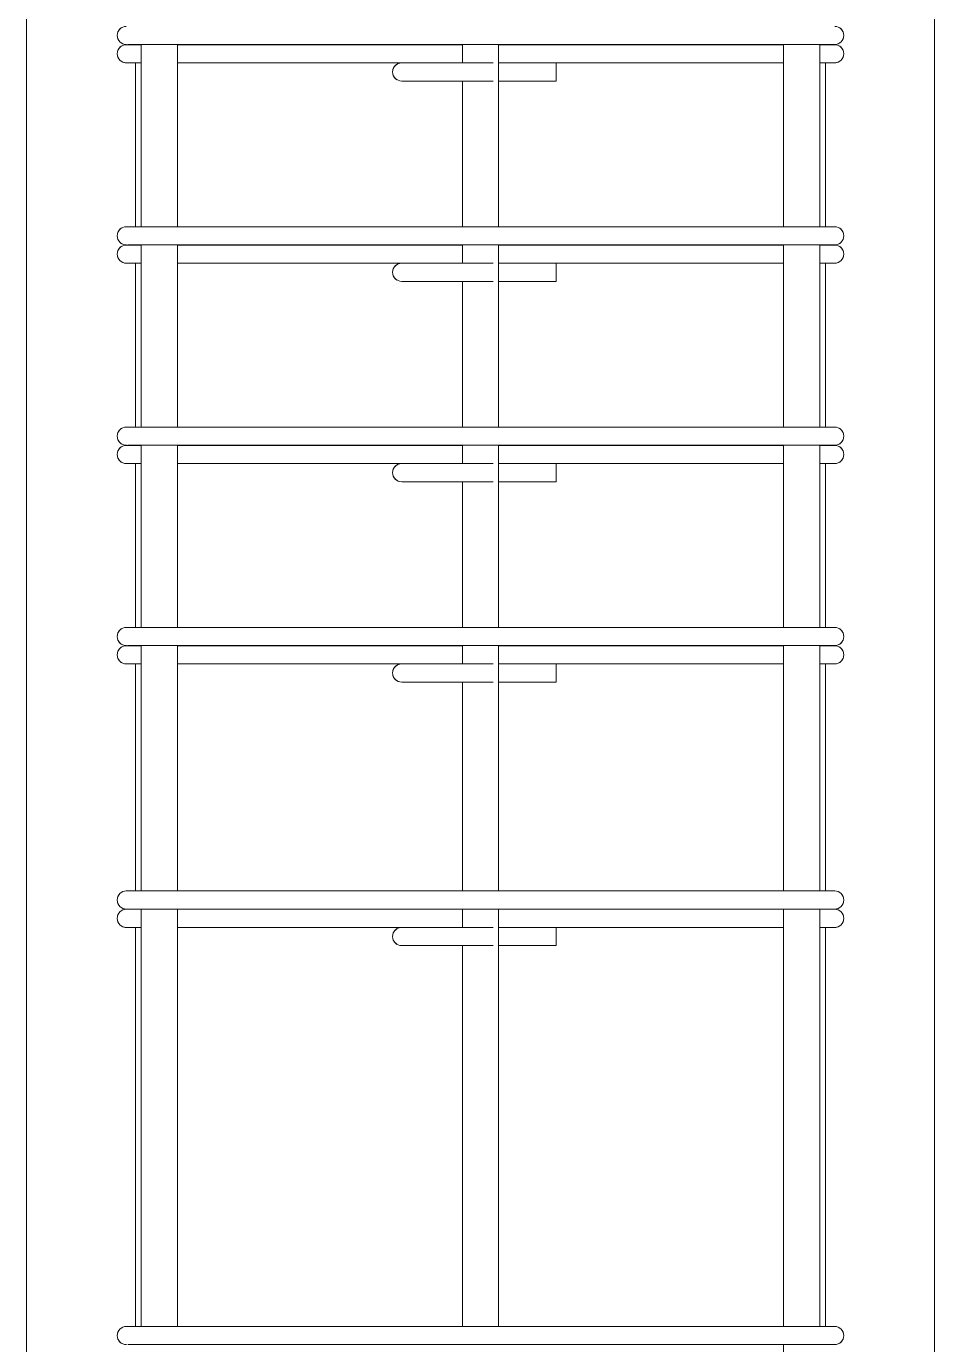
# Model space of a CAD drawing. Header units: millimetres. Extents: x -5408 to 3643, y -1561 to 6809.
# Drawn here: x -3315 to -2915, y 1978 to 2559 of the extents above; entities that cross this region are included whole.
import ezdxf

# ---------------------------------------------------------------- set-up
doc = ezdxf.new("R2010")
doc.units = ezdxf.units.MM
doc.layers.add('S-COLS', color=52, linetype='Continuous', lineweight=18)
doc.layers.add('S-RBAR', color=171, linetype='Continuous', lineweight=18)

msp = doc.modelspace()

# ---------------------------------------------------------------- linework, layer by layer
at = {"layer": 'S-COLS'}
for p, q in [((-3314.5695, 3040), (-3314.5695, -1395)), ((-2914.5695, -340), (-2914.5695, 3040))]:
    msp.add_line(p, q, dxfattribs=at)
at = {"layer": 'S-RBAR'}
for p, q in [((-3270.48607, 2550.75), (-3270.5695, 2550.75)), ((-3264.11102, 2550.68359), (-3270.5695, 2550.68359)), ((-3264.71163, 2550.75), (-3269.88801, 2550.75)), ((-3250.5695, 2550.75), (-3264.71163, 2550.75)), ((-3263.96228, 2470.5), (-3263.96228, 2550.75)), ((-3250.5695, 2550.75), (-2978.5695, 2550.75)), ((-3247.96228, 2470.5), (-3247.96228, 2550.75)), ((-3247.96228, 2550.68359), (-3122.5695, 2550.68359)), ((-3122.5695, 2542.68359), (-3122.5695, 2550.75)), ((-3106.5695, 2470.5), (-3106.5695, 2550.75)), ((-3106.5695, 2550.68359), (-2981.17672, 2550.68359)), ((-2981.17672, 2470.5), (-2981.17672, 2550.75)), ((-2958.5695, 2550.75), (-2978.5695, 2550.75)), ((-2965.17672, 2470.5), (-2965.17672, 2550.75)), ((-2958.5695, 2550.68359), (-2965.02798, 2550.68359)), ((-3264.11102, 2542.68359), (-3270.5695, 2542.68359)), ((-3266.5695, 2470.5), (-3266.5695, 2542.68359)), ((-3247.96228, 2542.68359), (-3149.27534, 2542.68359)), ((-3149.27534, 2542.68359), (-3115.13321, 2542.68359)), ((-3108.99107, 2542.68359), (-3115.13321, 2542.68359)), ((-3081.19208, 2542.68359), (-3106.5695, 2542.68359)), ((-3081.19208, 2542.68359), (-2981.17672, 2542.68359)), ((-3081.19208, 2542.68359), (-3081.19208, 2534.68359)), ((-2958.5695, 2542.68359), (-2965.02798, 2542.68359)), ((-2962.5695, 2470.5), (-2962.5695, 2542.68359)), ((-3149.27534, 2534.68359), (-3115.13321, 2534.68359)), ((-3122.5695, 2470.5), (-3122.5695, 2534.68359)), ((-3108.99107, 2534.68359), (-3115.13321, 2534.68359)), ((-3081.19208, 2534.68359), (-3106.5695, 2534.68359)), ((-3265.83811, 2470.5), (-3270.5695, 2470.5)), ((-3263.36226, 2470.5), (-3265.94302, 2470.5)), ((-3250.5695, 2470.5), (-3263.4873, 2470.5)), ((-3250.5695, 2470.5), (-2978.5695, 2470.5)), ((-2958.5695, 2470.5), (-2978.5695, 2470.5)), ((-3270.48607, 2462.5), (-3270.5695, 2462.5)), ((-3264.11102, 2462.43359), (-3270.5695, 2462.43359)), ((-3264.71163, 2462.5), (-3269.88801, 2462.5)), ((-3250.5695, 2462.5), (-3264.71163, 2462.5)), ((-3263.96228, 2382.25), (-3263.96228, 2462.5)), ((-3250.5695, 2462.5), (-2978.5695, 2462.5)), ((-3247.96228, 2382.25), (-3247.96228, 2462.5)), ((-3247.96228, 2462.43359), (-3122.5695, 2462.43359)), ((-3122.5695, 2454.43359), (-3122.5695, 2462.5)), ((-3106.5695, 2382.25), (-3106.5695, 2462.5)), ((-3106.5695, 2462.43359), (-2981.17672, 2462.43359)), ((-2981.17672, 2382.25), (-2981.17672, 2462.5)), ((-2958.5695, 2462.5), (-2978.5695, 2462.5)), ((-2965.17672, 2382.25), (-2965.17672, 2462.5)), ((-2958.5695, 2462.43359), (-2965.02798, 2462.43359)), ((-3264.11102, 2454.43359), (-3270.5695, 2454.43359)), ((-3266.5695, 2382.25), (-3266.5695, 2454.43359)), ((-3247.96228, 2454.43359), (-3149.27534, 2454.43359)), ((-3149.27534, 2454.43359), (-3115.13321, 2454.43359)), ((-3108.99107, 2454.43359), (-3115.13321, 2454.43359)), ((-3081.19208, 2454.43359), (-3106.5695, 2454.43359)), ((-3081.19208, 2454.43359), (-2981.17672, 2454.43359)), ((-3081.19208, 2454.43359), (-3081.19208, 2446.43359)), ((-2958.5695, 2454.43359), (-2965.02798, 2454.43359)), ((-2962.5695, 2382.25), (-2962.5695, 2454.43359)), ((-3149.27534, 2446.43359), (-3115.13321, 2446.43359)), ((-3122.5695, 2382.25), (-3122.5695, 2446.43359)), ((-3108.99107, 2446.43359), (-3115.13321, 2446.43359)), ((-3081.19208, 2446.43359), (-3106.5695, 2446.43359)), ((-3265.83811, 2382.25), (-3270.5695, 2382.25)), ((-3263.36226, 2382.25), (-3265.94302, 2382.25)), ((-3250.5695, 2382.25), (-3263.4873, 2382.25)), ((-3250.5695, 2382.25), (-2978.5695, 2382.25)), ((-2958.5695, 2382.25), (-2978.5695, 2382.25)), ((-3270.48607, 2374.25), (-3270.5695, 2374.25)), ((-3264.11102, 2374.18359), (-3270.5695, 2374.18359)), ((-3264.71163, 2374.25), (-3269.88801, 2374.25)), ((-3250.5695, 2374.25), (-3264.71163, 2374.25)), ((-3263.96228, 2294), (-3263.96228, 2374.25)), ((-3250.5695, 2374.25), (-2978.5695, 2374.25)), ((-3247.96228, 2294), (-3247.96228, 2374.25)), ((-3247.96228, 2374.18359), (-3122.5695, 2374.18359)), ((-3122.5695, 2366.18359), (-3122.5695, 2374.25)), ((-3106.5695, 2294), (-3106.5695, 2374.25)), ((-3106.5695, 2374.18359), (-2981.17672, 2374.18359)), ((-2981.17672, 2294), (-2981.17672, 2374.25)), ((-2958.5695, 2374.25), (-2978.5695, 2374.25)), ((-2965.17672, 2294), (-2965.17672, 2374.25)), ((-2958.5695, 2374.18359), (-2965.02798, 2374.18359)), ((-3264.11102, 2366.18359), (-3270.5695, 2366.18359)), ((-3266.5695, 2294), (-3266.5695, 2366.18359)), ((-3247.96228, 2366.18359), (-3149.27534, 2366.18359)), ((-3149.27534, 2366.18359), (-3115.13321, 2366.18359)), ((-3108.99107, 2366.18359), (-3115.13321, 2366.18359)), ((-3081.19208, 2366.18359), (-3106.5695, 2366.18359)), ((-3081.19208, 2366.18359), (-2981.17672, 2366.18359)), ((-3081.19208, 2366.18359), (-3081.19208, 2358.18359)), ((-2958.5695, 2366.18359), (-2965.02798, 2366.18359)), ((-2962.5695, 2294), (-2962.5695, 2366.18359)), ((-3149.27534, 2358.18359), (-3115.13321, 2358.18359)), ((-3122.5695, 2294), (-3122.5695, 2358.18359)), ((-3108.99107, 2358.18359), (-3115.13321, 2358.18359)), ((-3081.19208, 2358.18359), (-3106.5695, 2358.18359)), ((-3265.83811, 2294), (-3270.5695, 2294)), ((-3263.36226, 2294), (-3265.94302, 2294)), ((-3250.5695, 2294), (-3263.4873, 2294)), ((-3250.5695, 2294), (-2978.5695, 2294)), ((-2958.5695, 2294), (-2978.5695, 2294)), ((-3270.48607, 2286), (-3270.5695, 2286)), ((-3264.11102, 2285.93359), (-3270.5695, 2285.93359)), ((-3264.71163, 2286), (-3269.88801, 2286)), ((-3250.5695, 2286), (-3264.71163, 2286)), ((-3263.96228, 2177.93359), (-3263.96228, 2286)), ((-3250.5695, 2286), (-2978.5695, 2286)), ((-3247.96228, 2177.93359), (-3247.96228, 2286)), ((-3247.96228, 2285.93359), (-3122.5695, 2285.93359)), ((-3122.5695, 2277.93359), (-3122.5695, 2286)), ((-3106.5695, 2177.93359), (-3106.5695, 2286)), ((-3106.5695, 2285.93359), (-2981.17672, 2285.93359)), ((-2981.17672, 2177.93359), (-2981.17672, 2286)), ((-2958.5695, 2286), (-2978.5695, 2286)), ((-2965.17672, 2177.93359), (-2965.17672, 2286)), ((-2958.5695, 2285.93359), (-2965.02798, 2285.93359)), ((-3264.11102, 2277.93359), (-3270.5695, 2277.93359)), ((-3266.5695, 2177.93359), (-3266.5695, 2277.93359)), ((-3247.96228, 2277.93359), (-3149.27534, 2277.93359)), ((-3149.27534, 2277.93359), (-3115.13321, 2277.93359)), ((-3108.99107, 2277.93359), (-3115.13321, 2277.93359)), ((-3081.19208, 2277.93359), (-3106.5695, 2277.93359)), ((-3081.19208, 2277.93359), (-2981.17672, 2277.93359)), ((-3081.19208, 2277.93359), (-3081.19208, 2269.93359)), ((-2958.5695, 2277.93359), (-2965.02798, 2277.93359)), ((-2962.5695, 2177.93359), (-2962.5695, 2277.93359)), ((-3149.27534, 2269.93359), (-3115.13321, 2269.93359)), ((-3122.5695, 2177.93359), (-3122.5695, 2269.93359)), ((-3108.99107, 2269.93359), (-3115.13321, 2269.93359)), ((-3081.19208, 2269.93359), (-3106.5695, 2269.93359)), ((-3265.83811, 2177.93359), (-3270.5695, 2177.93359)), ((-3263.36226, 2177.93359), (-3265.94302, 2177.93359)), ((-3250.5695, 2177.93359), (-3263.4873, 2177.93359)), ((-3250.5695, 2177.93359), (-2978.5695, 2177.93359)), ((-2958.5695, 2177.93359), (-2978.5695, 2177.93359)), ((-3270.48607, 2169.93359), (-3270.5695, 2169.93359)), ((-3264.11102, 2169.86719), (-3270.5695, 2169.86719)), ((-3264.71163, 2169.93359), (-3269.88801, 2169.93359)), ((-3250.5695, 2169.93359), (-3264.71163, 2169.93359)), ((-3263.96228, 1986.10121), (-3263.96228, 2169.93359)), ((-3250.5695, 2169.93359), (-2978.5695, 2169.93359)), ((-3247.96228, 1986.10121), (-3247.96228, 2169.93359)), ((-3247.96228, 2169.86719), (-3122.5695, 2169.86719)), ((-3122.5695, 2161.86719), (-3122.5695, 2169.93359)), ((-3106.5695, 1986.10121), (-3106.5695, 2169.93359)), ((-3106.5695, 2169.86719), (-2981.17672, 2169.86719)), ((-2981.17672, 1986.10121), (-2981.17672, 2169.93359)), ((-2958.5695, 2169.93359), (-2978.5695, 2169.93359)), ((-2965.17672, 1986.10121), (-2965.17672, 2169.93359)), ((-2958.5695, 2169.86719), (-2965.02798, 2169.86719)), ((-3264.11102, 2161.86719), (-3270.5695, 2161.86719)), ((-3266.5695, 1986.10121), (-3266.5695, 2161.86719)), ((-3247.96228, 2161.86719), (-3149.27534, 2161.86719)), ((-3149.27534, 2161.86719), (-3115.13321, 2161.86719)), ((-3108.99107, 2161.86719), (-3115.13321, 2161.86719)), ((-3081.19208, 2161.86719), (-3106.5695, 2161.86719)), ((-3081.19208, 2161.86719), (-2981.17672, 2161.86719)), ((-3081.19208, 2161.86719), (-3081.19208, 2153.86719)), ((-2958.5695, 2161.86719), (-2965.02798, 2161.86719)), ((-2962.5695, 1986.10121), (-2962.5695, 2161.86719)), ((-3149.27534, 2153.86719), (-3115.13321, 2153.86719)), ((-3122.5695, 1986.10121), (-3122.5695, 2153.86719)), ((-3108.99107, 2153.86719), (-3115.13321, 2153.86719)), ((-3081.19208, 2153.86719), (-3106.5695, 2153.86719)), ((-3265.83811, 1986.10121), (-3270.5695, 1986.10121)), ((-3263.36226, 1986.10121), (-3265.94302, 1986.10121)), ((-3250.5695, 1986.10121), (-3263.4873, 1986.10121)), ((-3250.5695, 1986.10121), (-2978.5695, 1986.10121)), ((-2958.5695, 1986.10121), (-2978.5695, 1986.10121)), ((-3270.48607, 1978.10121), (-3270.5695, 1978.10121)), ((-3264.71163, 1978.10121), (-3269.88801, 1978.10121)), ((-3250.5695, 1978.10121), (-3264.71163, 1978.10121)), ((-3250.5695, 1978.10121), (-2978.5695, 1978.10121)), ((-2981.17672, 1794.26882), (-2981.17672, 1978.10121)), ((-2958.5695, 1978.10121), (-2978.5695, 1978.10121))]:
    msp.add_line(p, q, dxfattribs=at)
for centre, start, end in [((-3270.5695, 2554.75), 90, 270), ((-3270.5695, 2554.75), 90, 270), ((-3270.5695, 2554.75), 120, 165), ((-2958.5695, 2554.75), 270, 90), ((-2958.5695, 2554.75), 15, 60), ((-3270.5695, 2546.68359), 90, 270), ((-3270.5695, 2554.75), 195, 240), ((-3270.5695, 2546.68359), 120, 165), ((-3270.5695, 2546.68359), 120, 165), ((-3270.5695, 2554.75), 255, 270), ((-2958.5695, 2554.75), 270, 285), ((-2958.5695, 2546.68359), 270, 90), ((-2958.5695, 2554.75), 300, 345), ((-2958.5695, 2546.68359), 15, 60), ((-3270.5695, 2546.68359), 195, 240), ((-3270.5695, 2546.68359), 195, 240), ((-2958.5695, 2546.68359), 300, 345), ((-3270.5695, 2546.68359), 255, 270), ((-3270.5695, 2546.68359), 255, 270), ((-3149.27534, 2538.68359), 90, 270), ((-3149.27534, 2538.68359), 120, 165), ((-3149.27534, 2538.68359), 195, 240), ((-3149.27534, 2538.68359), 90, 105), ((-2958.5695, 2546.68359), 270, 285), ((-3270.5695, 2466.5), 90, 270), ((-3270.5695, 2466.5), 90, 270), ((-3270.5695, 2466.5), 120, 165), ((-2958.5695, 2466.5), 270, 90), ((-2958.5695, 2466.5), 15, 60), ((-3270.5695, 2458.43359), 90, 270), ((-3270.5695, 2466.5), 195, 240), ((-3270.5695, 2466.5), 255, 270), ((-2958.5695, 2466.5), 270, 285), ((-2958.5695, 2458.43359), 270, 90), ((-2958.5695, 2466.5), 300, 345), ((-3270.5695, 2458.43359), 120, 165), ((-3270.5695, 2458.43359), 120, 165), ((-3270.5695, 2458.43359), 195, 240), ((-3270.5695, 2458.43359), 195, 240), ((-2958.5695, 2458.43359), 15, 60), ((-2958.5695, 2458.43359), 300, 345), ((-3270.5695, 2458.43359), 255, 270), ((-3270.5695, 2458.43359), 255, 270), ((-3149.27534, 2450.43359), 90, 270), ((-3149.27534, 2450.43359), 120, 165), ((-3149.27534, 2450.43359), 90, 105), ((-2958.5695, 2458.43359), 270, 285), ((-3149.27534, 2450.43359), 195, 240), ((-3270.5695, 2378.25), 90, 270), ((-3270.5695, 2378.25), 90, 270), ((-3270.5695, 2378.25), 120, 165), ((-2958.5695, 2378.25), 270, 90), ((-2958.5695, 2378.25), 15, 60), ((-3270.5695, 2378.25), 195, 240), ((-2958.5695, 2378.25), 300, 345), ((-3270.5695, 2370.18359), 90, 270), ((-3270.5695, 2370.18359), 120, 165), ((-3270.5695, 2370.18359), 120, 165), ((-3270.5695, 2370.18359), 195, 240), ((-3270.5695, 2370.18359), 195, 240), ((-3270.5695, 2378.25), 255, 270), ((-2958.5695, 2378.25), 270, 285), ((-2958.5695, 2370.18359), 270, 90), ((-2958.5695, 2370.18359), 15, 60), ((-2958.5695, 2370.18359), 300, 345), ((-3270.5695, 2370.18359), 255, 270), ((-3270.5695, 2370.18359), 255, 270), ((-3149.27534, 2362.18359), 90, 270), ((-3149.27534, 2362.18359), 120, 165), ((-3149.27534, 2362.18359), 90, 105), ((-2958.5695, 2370.18359), 270, 285), ((-3149.27534, 2362.18359), 195, 240), ((-3270.5695, 2290), 90, 270), ((-3270.5695, 2290), 90, 270), ((-2958.5695, 2290), 270, 90), ((-3270.5695, 2290), 120, 165), ((-3270.5695, 2290), 195, 240), ((-2958.5695, 2290), 15, 60), ((-2958.5695, 2290), 300, 345), ((-3270.5695, 2281.93359), 90, 270), ((-3270.5695, 2281.93359), 120, 165), ((-3270.5695, 2281.93359), 120, 165), ((-3270.5695, 2290), 255, 270), ((-2958.5695, 2290), 270, 285), ((-2958.5695, 2281.93359), 270, 90), ((-2958.5695, 2281.93359), 15, 60), ((-3270.5695, 2281.93359), 195, 240), ((-3270.5695, 2281.93359), 195, 240), ((-3270.5695, 2281.93359), 255, 270), ((-3270.5695, 2281.93359), 255, 270), ((-3149.27534, 2273.93359), 90, 270), ((-3149.27534, 2273.93359), 120, 165), ((-3149.27534, 2273.93359), 90, 105), ((-2958.5695, 2281.93359), 270, 285), ((-2958.5695, 2281.93359), 300, 345), ((-3149.27534, 2273.93359), 195, 240), ((-3270.5695, 2173.93359), 90, 270), ((-3270.5695, 2173.93359), 90, 270), ((-2958.5695, 2173.93359), 270, 90), ((-3270.5695, 2173.93359), 120, 165), ((-3270.5695, 2173.93359), 195, 240), ((-2958.5695, 2173.93359), 15, 60), ((-2958.5695, 2173.93359), 300, 345), ((-3270.5695, 2165.86719), 90, 270), ((-3270.5695, 2165.86719), 120, 165), ((-3270.5695, 2165.86719), 120, 165), ((-3270.5695, 2173.93359), 255, 270), ((-2958.5695, 2173.93359), 270, 285), ((-2958.5695, 2165.86719), 270, 90), ((-2958.5695, 2165.86719), 15, 60), ((-3270.5695, 2165.86719), 195, 240), ((-3270.5695, 2165.86719), 195, 240), ((-3270.5695, 2165.86719), 255, 270), ((-3270.5695, 2165.86719), 255, 270), ((-3149.27534, 2157.86719), 90, 270), ((-3149.27534, 2157.86719), 120, 165), ((-3149.27534, 2157.86719), 90, 105), ((-2958.5695, 2165.86719), 270, 285), ((-2958.5695, 2165.86719), 300, 345), ((-3149.27534, 2157.86719), 195, 240), ((-3270.5695, 1982.10121), 90, 270), ((-3270.5695, 1982.10121), 90, 270), ((-2958.5695, 1982.10121), 270, 90), ((-3270.5695, 1982.10121), 120, 165), ((-3270.5695, 1982.10121), 195, 240), ((-2958.5695, 1982.10121), 15, 60), ((-2958.5695, 1982.10121), 300, 345), ((-3270.5695, 1982.10121), 255, 270), ((-2958.5695, 1982.10121), 270, 285)]:
    msp.add_arc(centre, 4, start, end, dxfattribs=at)

doc.saveas('drawing.dxf')
